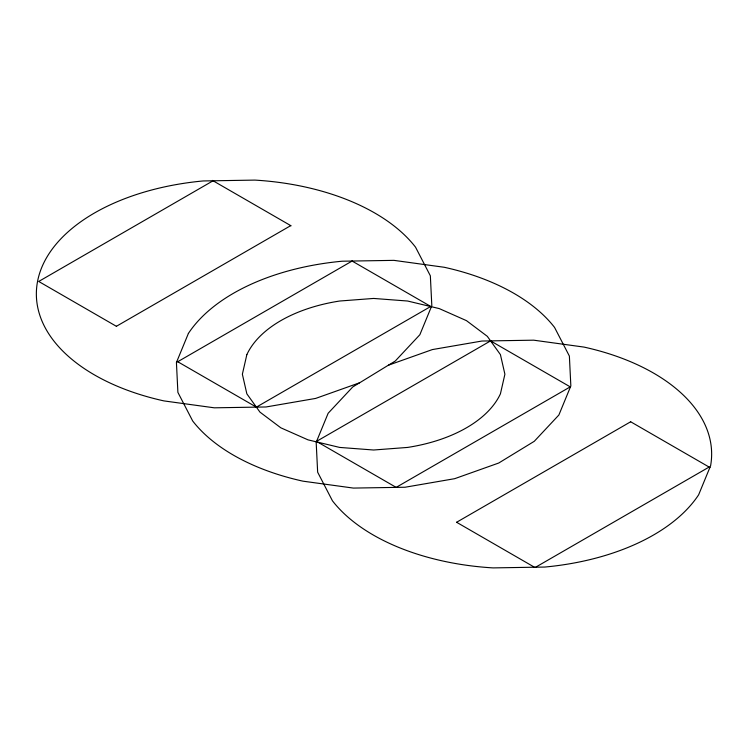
<?xml version="1.0" encoding="UTF-8"?>
<svg xmlns="http://www.w3.org/2000/svg" width="748" height="748" viewBox="0 0 748 748"><rect width="100%" height="100%" fill="white"/><g stroke="black" fill="none" stroke-linecap="round" stroke-linejoin="round"><path stroke-width="1.12" d="M359.526 382.826L352.738 386.968L328.148 413.261L316.18 442.33L317.648 472.194L332.458 500.823A198.257 114.463 0 0 0 493.1 567.9L544.834 567.049A198.257 114.463 0 0 0 698.632 494.821L710.6 465.752A198.257 114.463 0 0 0 584.029 347.091L533.679 340.181L481.946 341.032L432.353 349.578L388.287 365.248L359.713 382.752L315.647 398.422L266.054 406.968L214.321 407.819L163.971 400.909A198.257 114.463 0 0 1 37.4 282.248A198.257 114.463 0 0 1 203.166 180.951L254.9 180.1A198.257 114.463 0 0 1 415.542 247.177L430.352 275.806L431.82 305.67L419.852 334.739L395.262 361.032L388.474 365.174M213.077 180.782L38.718 281.463L116.51 326.38M116.379 326.306L290.626 225.7M456.673 522.226L630.667 421.769M535.662 567.199L709.113 467.061M176.799 361.602L178.033 361.892M630.536 421.694L709.964 467.547M212.441 180.418L291.094 225.821M456.579 522.263L534.446 567.218M246.849 354.608L242.371 374.224L246.849 393.841L259.958 412.12L280.818 427.809L308.008 439.852L339.657 447.426L373.635 450.006L407.604 447.426A131.265 75.782 0 0 0 500.421 393.841L504.9 374.224L500.421 354.608L487.313 336.329L466.453 320.64L439.263 308.597L407.604 301.023L373.635 298.443L339.657 301.023A131.265 75.782 0 0 0 246.849 354.608M188.393 333.44L176.425 362.509L177.893 392.382L192.704 421.012A198.257 114.463 0 0 0 302.996 481.17L353.346 488.079L405.079 487.238L454.672 478.683L498.738 463.021L534.278 441.301L558.878 415.009L570.846 385.94L569.378 356.067L554.567 327.437A198.257 114.463 0 0 0 444.275 267.279L393.925 260.36L342.191 261.211A198.257 114.463 0 0 0 188.393 333.44M352.102 261.052L177.734 361.723L256.386 407.127L430.755 306.456L352.102 261.052M490.576 340.892L316.498 441.385L396.16 487.378L570.238 386.875L490.576 340.892"/></g></svg>
